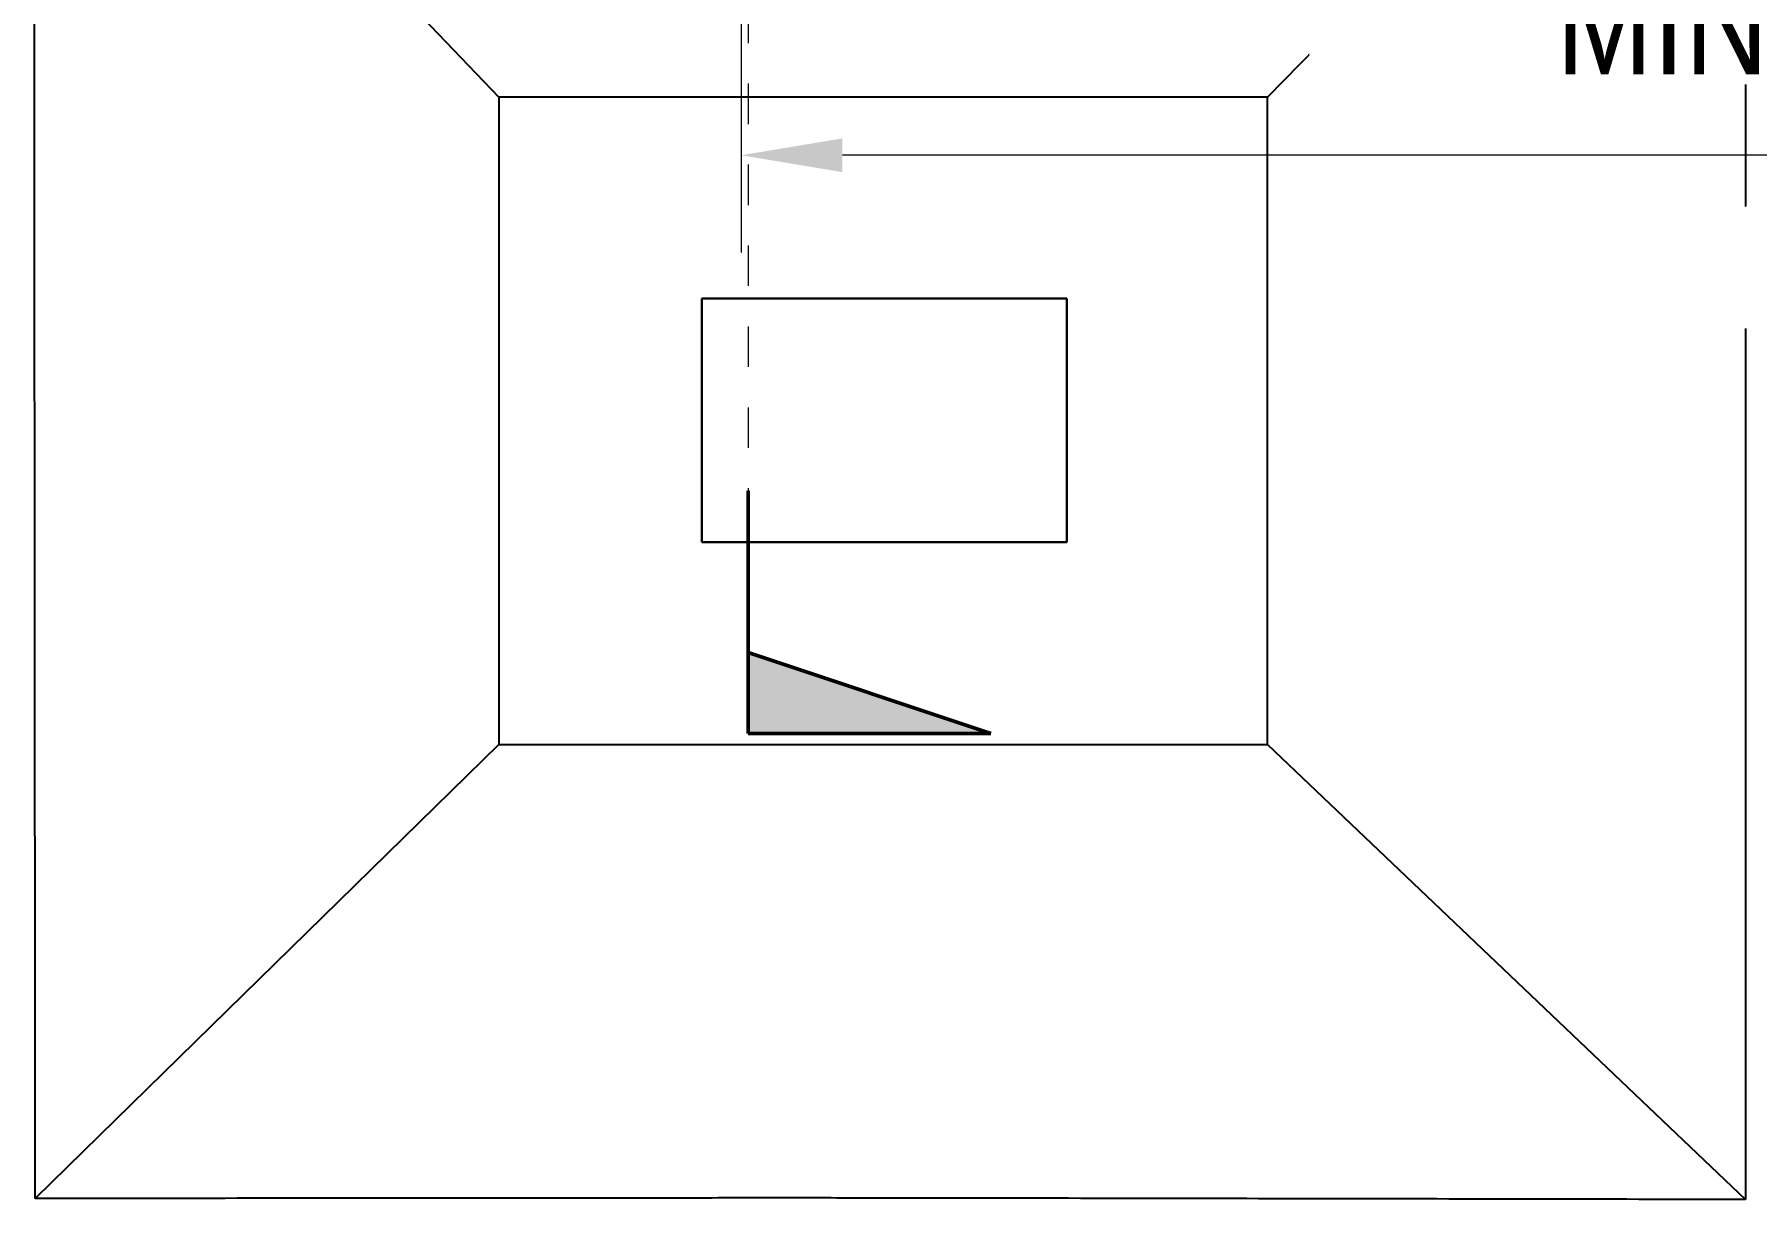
# Model space of a CAD drawing. Header units: metres. Extents: x -1161 to -1080, y 3 to 563.
# Drawn here: x -1147.588 to -1143.331, y 540.153 to 543.032 of the extents above; entities that cross this region are included whole.
import ezdxf

# ---------------------------------------------------------------- set-up
doc = ezdxf.new("R2010")
doc.units = ezdxf.units.M
doc.linetypes.add('Dot_Section Line', pattern=[0.02, 0, -0.02])
doc.layers.get('Defpoints').update_dxf_attribs({"color": 41})
doc.layers.add('A-ANNO-DIMS', color=7, linetype='Continuous', lineweight=9)
doc.layers.add('A-GENM', color=7, linetype='Continuous', lineweight=35)
doc.layers.add('G-ANNO-SYMB', color=7, linetype='Continuous', lineweight=35, true_color=0x0080ff)
doc.styles.add('Arial Narrow_2', font='ARIALN.TTF', dxfattribs={"height": 0.25})
doc.dimstyles.new('Dimension_Standard_O__mm_', dxfattribs={"dimscale": 0.3048, "dimtxt": 0.255858, "dimasz": 0.82021, "dimexe": 0.787402, "dimexo": 0.492126, "dimgap": 0.492126, "dimtad": 1, "dimdec": 0, "dimlfac": 1000, "dimzin": 0, "dimdsep": 46, "dimtxsty": 'Arial Narrow_2', "dimsah": 1, "dimcen": 0.09, "dimaunit": 1, "dimadec": 4, "dimazin": 0, "dimtfac": 1, "dimtdec": 4, "dimtix": 1, "dimtmove": 0, "dimatfit": 3, "dimfxl": 1, "dimtvp": 1, "dimtfill": 1, "dimtolj": 1, "dimtzin": 0, "dimlwd": 18, "dimlwe": 18, "dimarcsym": 2})

# ---------------------------------------------------------------- blocks, each defined once
blk = doc.blocks.new('T2DPAA-T2D-C3S-RS-M3D-100334_rvt-1-DRG-2873171 - BARRIER LAYOUT')
at = {"layer": 'A-GENM', "color": 254, "lineweight": 25, "true_color": 0xd1d1d1}
for p, q in [((-1144.5404, 542.8767), (-1143.5371, 543.9007)), ((-1146.6466, 543.0929), (-1146.4403, 542.8767)), ((-1146.4403, 542.8767), (-1146.4397, 541.2775)), ((-1145.6022, 542.8767), (-1146.4403, 542.8767)), ((-1144.5404, 542.8767), (-1145.6012, 542.8767)), ((-1144.5401, 541.986), (-1144.5404, 542.8767)), ((-1145.0363, 542.3796), (-1145.9383, 542.3796)), ((-1145.9383, 542.3796), (-1145.9383, 541.7776)), ((-1145.0363, 541.9281), (-1145.0363, 542.3796)), ((-1144.5399, 541.2775), (-1144.5401, 541.9858)), ((-1145.0363, 541.7776), (-1145.0363, 541.9273)), ((-1145.9383, 541.7776), (-1145.0363, 541.7776)), ((-1146.4397, 541.2775), (-1147.5859, 540.1555)), ((-1146.4397, 541.2775), (-1144.5399, 541.2775)), ((-1144.5399, 541.2775), (-1143.3583, 540.1528))]:
    blk.add_line(p, q, dxfattribs=at)
at = {"layer": 'A-GENM', "color": 253, "lineweight": 25, "true_color": 0xa3a3a3}
for p, q in [((-1145.9383, 542.3043), (-1145.9383, 542.3796)), ((-1145.0363, 542.3796), (-1145.0363, 542.3043)), ((-1145.9383, 542.2291), (-1145.9383, 542.3043)), ((-1145.0363, 542.3043), (-1145.0363, 542.2291)), ((-1145.9383, 542.1538), (-1145.9383, 542.2291)), ((-1145.0363, 542.2291), (-1145.0363, 542.1538)), ((-1145.9383, 542.0786), (-1145.9383, 542.1538)), ((-1145.0363, 542.1538), (-1145.0363, 542.0786)), ((-1145.9383, 542.0033), (-1145.9383, 542.0786)), ((-1145.0363, 542.0786), (-1145.0363, 542.0033)), ((-1145.9383, 541.9281), (-1145.9383, 542.0033)), ((-1145.0363, 542.0033), (-1145.0363, 541.9281)), ((-1145.9383, 541.8528), (-1145.9383, 541.9281)), ((-1145.0363, 541.9273), (-1145.0363, 541.8528)), ((-1145.9383, 541.7776), (-1145.9383, 541.8528)), ((-1145.0363, 541.8528), (-1145.0363, 541.7776))]:
    blk.add_line(p, q, dxfattribs=at)
at = {"layer": 'A-GENM', "color": 9, "lineweight": 25, "true_color": 0xbebebe}
for p, q in [((-1145.9383, 542.2291), (-1145.9383, 542.1538)), ((-1145.9383, 542.1538), (-1145.9383, 542.0786))]:
    blk.add_line(p, q, dxfattribs=at)
at = {"layer": 'A-GENM', "color": 9, "lineweight": 25, "true_color": 0xbebebe, "flags": 128}
for points in [[(-1143.3586, 543.378), (-1143.3586, 543.0197), (-1143.3586, 542.6613), (-1143.3585, 542.303), (-1143.3585, 541.9446)], [(-1147.5859, 540.1555), (-1147.5861, 540.5136), (-1147.5863, 540.8716), (-1147.5866, 541.2297), (-1147.5868, 541.5878), (-1147.587, 541.9458), (-1147.5872, 542.3039), (-1147.5874, 542.6619), (-1147.5876, 543.02), (-1147.5877, 543.0944)], [(-1145.9383, 542.3796), (-1145.9383, 542.3043), (-1145.9383, 542.2291)], [(-1145.9383, 542.3796), (-1145.9383, 542.3043), (-1145.9383, 542.2291), (-1145.9383, 542.1538), (-1145.9383, 542.0786), (-1145.9383, 542.0033), (-1145.9383, 541.9281), (-1145.9383, 541.8528), (-1145.9383, 541.7776)], [(-1145.0363, 541.9281), (-1145.0363, 542.0033), (-1145.0363, 542.0786), (-1145.0363, 542.1538), (-1145.0363, 542.2291), (-1145.0363, 542.3043), (-1145.0363, 542.3796)], [(-1145.0363, 541.9281), (-1145.0363, 542.0033), (-1145.0363, 542.0786), (-1145.0363, 542.1538), (-1145.0363, 542.2291), (-1145.0363, 542.3043), (-1145.0363, 542.3796)], [(-1145.9383, 542.0786), (-1145.9383, 542.0033), (-1145.9383, 541.9281)], [(-1145.9383, 541.9281), (-1145.9383, 541.8528), (-1145.9383, 541.7776)], [(-1145.0363, 541.7776), (-1145.0363, 541.8528), (-1145.0363, 541.9273)], [(-1145.0363, 541.7776), (-1145.0363, 541.8528), (-1145.0363, 541.9273)], [(-1143.3585, 541.9439), (-1143.3584, 541.5862), (-1143.3584, 541.2279), (-1143.3584, 540.8695), (-1143.3583, 540.5111), (-1143.3583, 540.1528)]]:
    blk.add_lwpolyline(points, dxfattribs=at)
at = {"layer": 'A-GENM', "color": 253, "lineweight": 25, "true_color": 0xa3a3a3}
for points in [[(-1145.9383, 542.3796), (-1145.9049, 542.3796), (-1145.8715, 542.3796), (-1145.8381, 542.3796)], [(-1145.8381, 542.3796), (-1145.8047, 542.3796), (-1145.7713, 542.3796), (-1145.7379, 542.3796)], [(-1145.7379, 542.3796), (-1145.7044, 542.3796), (-1145.671, 542.3796), (-1145.6376, 542.3796)], [(-1145.6376, 542.3796), (-1145.6042, 542.3796), (-1145.5708, 542.3796), (-1145.5374, 542.3796)], [(-1145.5374, 542.3796), (-1145.504, 542.3796), (-1145.4706, 542.3796), (-1145.4372, 542.3796)], [(-1145.4372, 542.3796), (-1145.4038, 542.3796), (-1145.3704, 542.3796), (-1145.337, 542.3796)], [(-1145.337, 542.3796), (-1145.3036, 542.3796), (-1145.2702, 542.3796), (-1145.2367, 542.3796)], [(-1145.2367, 542.3796), (-1145.2033, 542.3796), (-1145.1699, 542.3796), (-1145.1365, 542.3796)], [(-1145.1365, 542.3796), (-1145.1031, 542.3796), (-1145.0697, 542.3796), (-1145.0363, 542.3796)], [(-1145.8381, 541.7776), (-1145.8715, 541.7776), (-1145.9049, 541.7776), (-1145.9383, 541.7776)], [(-1145.7379, 541.7776), (-1145.7713, 541.7776), (-1145.8047, 541.7776), (-1145.8381, 541.7776)], [(-1145.6376, 541.7776), (-1145.671, 541.7776), (-1145.7044, 541.7776), (-1145.7379, 541.7776)], [(-1145.5374, 541.7776), (-1145.5708, 541.7776), (-1145.6042, 541.7776), (-1145.6376, 541.7776)], [(-1145.4372, 541.7776), (-1145.4706, 541.7776), (-1145.504, 541.7776), (-1145.5374, 541.7776)], [(-1145.337, 541.7776), (-1145.3704, 541.7776), (-1145.4038, 541.7776), (-1145.4372, 541.7776)], [(-1145.2367, 541.7776), (-1145.2702, 541.7776), (-1145.3036, 541.7776), (-1145.337, 541.7776)], [(-1145.1365, 541.7776), (-1145.1699, 541.7776), (-1145.2033, 541.7776), (-1145.2367, 541.7776)], [(-1145.0363, 541.7776), (-1145.0697, 541.7776), (-1145.1031, 541.7776), (-1145.1365, 541.7776)]]:
    blk.add_open_spline(points, degree=3, dxfattribs=at)
at = {"layer": 'A-GENM', "color": 9, "lineweight": 25, "true_color": 0xbebebe}
blk.add_open_spline([(-1143.3583, 540.1528), (-1143.5149, 540.1531), (-1143.828, 540.1536), (-1144.2978, 540.1545), (-1144.7675, 540.1553), (-1145.159, 540.1561), (-1145.4721, 540.1565), (-1145.707, 540.1567), (-1145.9419, 540.1566), (-1146.1767, 540.1564), (-1146.4116, 540.1562), (-1146.7247, 540.1559), (-1147.1162, 540.1558), (-1147.4293, 540.1556), (-1147.5859, 540.1555)], degree=3, knots=[0, 0, 0, 0, 0.111111, 0.222222, 0.333333, 0.444444, 0.5, 0.555556, 0.611111, 0.666667, 0.722222, 0.777778, 0.888889, 1, 1, 1, 1], dxfattribs=at)
blk = doc.blocks.new('Section - sectionTail-4870194-DRG-2873171 - BARRIER LAYOUT')
at = {"layer": 'G-ANNO-SYMB', "lineweight": 9}
blk.add_hatch(color=7, dxfattribs=at).paths.add_polyline_path([(-0.006, 0.006), (-0.004, 0), (-0.006, 0)])
at = {"layer": 'G-ANNO-SYMB', "color": 7, "lineweight": 50}
for p, q in [((-0.006, 0.006), (-0.006, 0)), ((-0.004, 0), (-0.006, 0.006)), ((-0.006, 0), (-0.004, 0)), ((-0.006, 0), (0, 0))]:
    blk.add_line(p, q, dxfattribs=at)
blk = doc.blocks.new('DIMBLOCK3-DRG-2873171 - BARRIER LAYOUT')
at = {"layer": 'A-ANNO-DIMS', "color": 0, "lineweight": 18, "transparency": 16777216}
for p, q in [((-1145.8409, 543.7234), (-1145.8409, 542.4934)), ((-1136.0532, 543.6937), (-1136.0531, 542.4938)), ((-1136.3031, 542.7338), (-1145.5909, 542.7334))]:
    blk.add_line(p, q, dxfattribs=at)
at = {"layer": 'A-ANNO-DIMS', "color": 0, "transparency": 16777216}
for points in [[(-1145.5909, 542.7751), (-1145.5909, 542.6918), (-1145.8409, 542.7334)], [(-1136.3031, 542.7755), (-1136.3031, 542.6922), (-1136.0531, 542.7338)]]:
    blk.add_solid(points, dxfattribs=at)
at = {"layer": 'Defpoints', "color": 0, "transparency": 16777216}
for p in [(-1145.8409, 543.8734), (-1136.0532, 543.8437), (-1145.8409, 542.7334)]:
    blk.add_point(p, dxfattribs=at)
at = {"layer": 'A-ANNO-DIMS', "color": 0, "lineweight": 18, "transparency": 16777216, "char_height": 0.25, "width": 6.93009, "attachment_point": 5, "rotation": 0.0025, "style": 'Arial Narrow_2', "bg_fill": 3, "box_fill_scale": 1.1, "bg_fill_color": 256, "bg_fill_true_color": 13158600, "bg_fill_transparency": 0}
for s, insert in [('\\A1;MIN 1200 HIGH, CAST IN-SITU CONCRETE', (-1140.947, 543.0356)), ('\\A1;MPL TRAFFIC BARRIER - TYPE 03', (-1140.947, 542.4543))]:
    blk.add_mtext(s, dxfattribs=dict(at, insert=insert))

msp = doc.modelspace()

# ---------------------------------------------------------------- linework, layer by layer
at = {"layer": 'G-ANNO-SYMB', "color": 7, "linetype": 'Dot_Section Line', "lineweight": 9, "true_color": 0xffffff}
msp.add_line((-1145.8236, 547.5104), (-1145.8236, 541.9043), dxfattribs=at)

# ---------------------------------------------------------------- block references
at = {"lineweight": 5}
msp.add_blockref('T2DPAA-T2D-C3S-RS-M3D-100334_rvt-1-DRG-2873171 - BARRIER LAYOUT', (0, 0), dxfattribs=at)
at = {"layer": 'G-ANNO-SYMB', "color": 7, "lineweight": 50, "extrusion": (0, 0, -1), "xscale": 99.99999999999994, "yscale": 99.99999999999994, "zscale": 99.99999999999994, "rotation": 90.00000000000092}
msp.add_blockref('Section - sectionTail-4870194-DRG-2873171 - BARRIER LAYOUT', (1145.8236, 541.9043), dxfattribs=at)

# ---------------------------------------------------------------- next in the draw order: dimensions: what is measured, and where the dimension line sits
at = {"layer": 'A-ANNO-DIMS', "lineweight": 18}
dim = msp.add_linear_dim(base=(-1145.8409, 542.7334), p1=(-1136.0532, 543.8437), p2=(-1145.8409, 543.8734), angle=0.0025, text='MIN 1200 HIGH, CAST IN-SITU CONCRETE\\XMPL TRAFFIC BARRIER - TYPE 03', dimstyle='Dimension_Standard_O__mm_', override={"dimpost": '<>', "dimfxl": 9.787808}, dxfattribs=at)
dim.commit()
dim.dimension.update_dxf_attribs({"geometry": 'DIMBLOCK3-DRG-2873171 - BARRIER LAYOUT', "text_midpoint": (-1140.947, 542.7336)})

doc.saveas('drawing.dxf')
